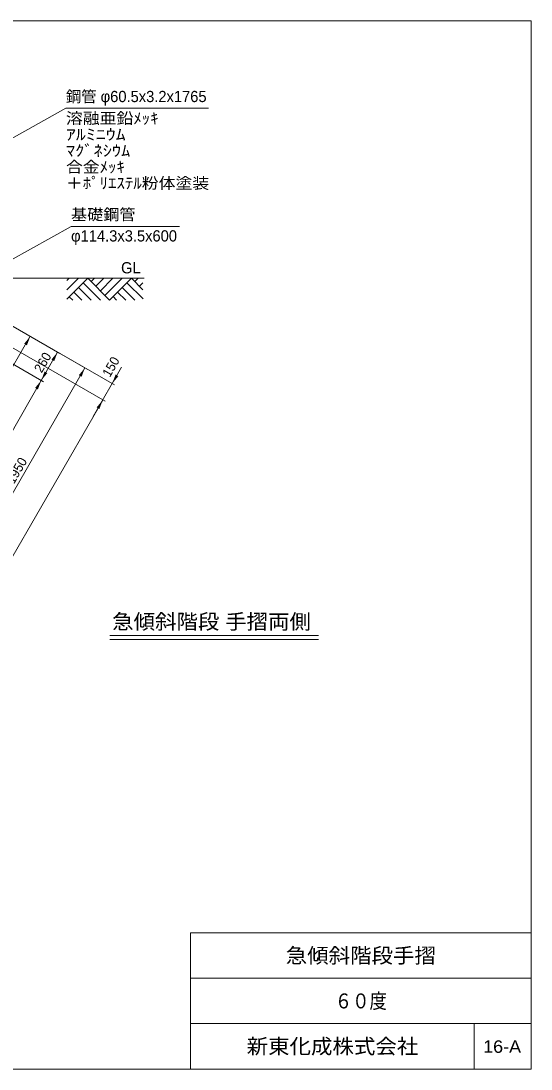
# Model space of a CAD drawing. Units: millimetres at full size, sheet at 1:30; some dimension numbers follow another scale. Extents: x 300 to 12300, y 300 to 8610.
# Drawn here: x 8255 to 12300, y 300 to 8610 of the extents above; entities that cross this region are included whole.
import ezdxf
from ezdxf.enums import TextEntityAlignment as Align

# ---------------------------------------------------------------- set-up
doc = ezdxf.new("R2010")
doc.units = ezdxf.units.MM
doc.header["$LTSCALE"] = 30
for name, color, linetype, lineweight in [('一般線', 7, 'Continuous', 13), ('図面枠-A3', 7, 'Continuous', 13), ('寸法', 7, 'Continuous', 13), ('引出線', 7, 'Continuous', 13), ('文字-2', 7, 'Continuous', 15)]:
    doc.layers.add(name, color=color, linetype=linetype, lineweight=lineweight)
doc.layers.add('文字', color=7, linetype='Continuous')
doc.styles.add('ＭＳ Ｐゴシック', font='')
doc.styles.get('ＭＳ Ｐゴシック').set_extended_font_data('MS PGothic')

# ---------------------------------------------------------------- blocks, each defined once
blk = doc.blocks.new('filled_arrow')
at = {"color": 0, "linetype": 'Continuous', "lineweight": -2}
blk.add_solid([(7.5, 1.25), (0, 0), (7.5, -1.25)], dxfattribs=at)

msp = doc.modelspace()

# ---------------------------------------------------------------- linework, layer by layer
at = {"layer": '一般線'}
for p, q in [((7230.94, 6570.12), (9230.94, 6570.12)), ((8618.03, 6403.74), (8784.41, 6570.12)), ((8618.03, 6477.77), (8710.38, 6570.12)), ((8618.03, 6551.09), (8637.06, 6570.12)), ((8957.57, 6396.96), (8784.41, 6570.12)), ((8810.94, 6543.59), (8837.48, 6570.12)), ((8847.6, 6506.93), (8910.79, 6570.12)), ((8884.26, 6470.28), (8984.1, 6570.12)), ((8920.91, 6433.62), (9057.42, 6570.12)), ((8957.57, 6396.96), (9130.73, 6570.12)), ((9222.11, 6478.74), (9130.73, 6570.12)), ((9158.34, 6543.95), (9184.51, 6570.12)), ((8811.3, 6396.6), (8711.1, 6496.81)), ((8884.62, 6396.6), (8747.75, 6533.47)), ((9158.34, 6397.32), (9058.13, 6497.53)), ((9222.83, 6406.15), (9094.79, 6534.19)), ((9195, 6507.29), (9222.11, 6534.4)), ((8664.68, 6396.6), (8637.78, 6423.5)), ((8737.99, 6396.6), (8674.44, 6460.15)), ((9011.72, 6397.32), (8984.82, 6424.22)), ((9085.03, 6397.32), (9021.48, 6460.87))]:
    msp.add_line(p, q, dxfattribs=at)
at = {"layer": '図面枠-A3'}
for p, q in [((9600, 1380), (9600, 300)), ((9600, 1380), (12300, 1380)), ((9600, 1020), (12300, 1020)), ((9600, 660), (12300, 660)), ((11850, 300), (11850, 660))]:
    msp.add_line(p, q, dxfattribs=at)
msp.add_lwpolyline([(300, 300), (12300, 300), (12300, 8610), (300, 8610)], close=True, dxfattribs=at)
at = {"layer": '寸法'}
for p, q in [((7331.92, 6685.03), (8779.9, 5849.04)), ((7331.92, 6685.03), (8563.39, 5974.04)), ((7331.92, 6685.03), (8346.89, 6099.04)), ((7331.92, 6685.03), (8996.41, 5724.04)), ((7155.95, 6486.44), (8433.41, 5748.9)), ((7155.95, 6486.44), (8433.41, 5748.9)), ((7256.92, 6555.12), (8921.41, 5594.13)), ((7256.92, 6555.12), (8921.41, 5594.13)), ((8328.7, 6109.54), (8103.7, 5719.82)), ((8545.21, 5984.54), (8415.23, 5759.4)), ((8761.71, 5859.54), (7786.71, 4170.79)), ((9053.22, 5864.44), (8828.22, 5474.73)), ((8415.23, 5759.4), (7665.23, 4460.36)), ((8903.22, 5604.63), (6203.22, 928.09))]:
    msp.add_line(p, q, dxfattribs=at)
at = {"layer": '引出線'}
for p, q in [((9741.37, 7917.92), (8611.16, 7917.92)), ((9512.58, 6980.12), (8651.97, 6980.12))]:
    msp.add_line(p, q, dxfattribs=at)
for points in [[(7603.93, 7356.78), (7656.35, 7385.98), (8611.16, 7917.92)], [(7630.84, 6411.24), (7683.25, 6440.44), (8651.97, 6980.12)]]:
    msp.add_lwpolyline(points, dxfattribs=at)
at = {"layer": '文字-2'}
for p, q in [((8960.73, 3736.2), (10613.29, 3736.2)), ((8960.73, 3706.2), (10613.29, 3706.2))]:
    msp.add_line(p, q, dxfattribs=at)

# ---------------------------------------------------------------- block references
at = {"layer": '寸法', "xscale": 10, "yscale": 10}
for p, rotation in [((8328.7, 6109.54), 240), ((8545.21, 5984.54), 240), ((8415.23, 5759.4), 60), ((8761.71, 5859.54), 240), ((8415.23, 5759.4), 240), ((8978.22, 5734.54), 60), ((8903.22, 5604.63), 240), ((8903.22, 5604.63), 240)]:
    msp.add_blockref('filled_arrow', p, dxfattribs=dict(at, rotation=rotation))

# ---------------------------------------------------------------- texts
at = {"layer": '一般線', "style": 'ＭＳ Ｐゴシック'}
msp.add_text('GL', height=89.08, dxfattribs=at).set_placement((9203.97, 6581.84), align=Align.BOTTOM_RIGHT)
at = {"layer": '図面枠-A3', "style": 'ＭＳ Ｐゴシック', "width": 1.05}
msp.add_text('新東化成株式会社', height=118.8, dxfattribs=at).set_placement((10725, 480), align=Align.MIDDLE_CENTER)
at = {"layer": '寸法', "style": 'ＭＳ Ｐゴシック'}
for s, p in [('260', (8426.96, 5902.72)), ('150', (8967.86, 5868.07)), ('1950', (8220.95, 5045.91))]:
    msp.add_text(s, height=74.23, rotation=60, dxfattribs=at).set_placement(p, align=Align.MIDDLE_CENTER)
at = {"layer": '文字', "style": 'ＭＳ Ｐゴシック'}
for s, p in [('鋼管 φ60.5x3.2x1765', (8611.16, 7939.83)), ('φ114.3x3.5x600', (8651.97, 6834.55))]:
    msp.add_text(s, height=89.08, dxfattribs=at).set_placement(p, align=Align.BOTTOM_LEFT)
for s, width, p in [('溶融亜鉛ﾒｯｷ', 1.1, (8611.16, 7767.23)), ('ｱﾙﾐﾆｳﾑ', 1.3, (8611.16, 7638.66)), ('ﾏｸﾞﾈｼｳﾑ', 1.2, (8611.16, 7510.09)), ('合金ﾒｯｷ', 1.1, (8611.16, 7381.52)), ('＋ﾎﾟﾘｴｽﾃﾙ粉体塗装', 1.1, (8611.16, 7252.95)), ('基礎鋼管', 1.05, (8651.97, 7004.58))]:
    msp.add_text(s, height=89.08, dxfattribs=dict(at, width=width)).set_placement(p, align=Align.BOTTOM_LEFT)
for s, height, width, p in [('急傾斜階段手摺', 118.8, 1.05, (10950, 1200)), ('６０度', 118.8, 0.85, (10950, 840)), ('16-A', 98.97, 1.1, (12070.54, 478.02))]:
    msp.add_text(s, height=height, dxfattribs=dict(at, width=width)).set_placement(p, align=Align.MIDDLE_CENTER)
at = {"layer": '文字-2', "style": 'ＭＳ Ｐゴシック', "width": 1.05}
msp.add_text('急傾斜階段 手摺両側', height=118.8, dxfattribs=at).set_placement((8977.65, 3752.42), align=Align.BOTTOM_LEFT)

doc.saveas('drawing.dxf')
